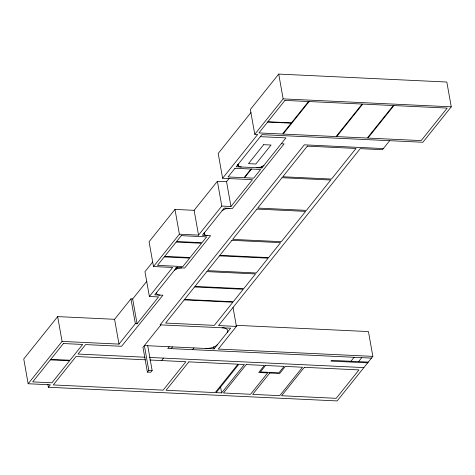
<?xml version="1.0" encoding="UTF-8"?>
<svg xmlns="http://www.w3.org/2000/svg" width="475" height="475" viewBox="0 0 475 475"><rect width="100%" height="100%" fill="white"/><g stroke="black" fill="none" stroke-linecap="round" stroke-linejoin="round"><path stroke-width="0.71" d="M156.827 292.19C155.414 294.144 158.502 295.248 160.027 295.094M204.517 232.649C203.098 234.602 206.186 235.707 207.712 235.553M227.252 332.447C229.532 329.306 224.562 327.536 222.104 327.78M238.337 164.095C236.871 165.965 239.839 167.147 241.353 166.992M146.828 281.259L132.65 298.959L130.94 298.876L114.582 319.301L57.659 316.611L23.75 358.946L28.167 383.747L50.344 384.798L48.373 387.256L337.179 400.924L372.857 356.375L368.44 331.574L236.039 325.31M28.167 383.747L62.077 341.412L57.659 316.611M260.312 136.663L285.944 137.875L261.85 167.96L236.217 166.749L261.933 134.639L422.887 142.251L451.25 106.833L446.832 82.032L278.724 74.076L250.355 109.499L254.772 134.3L257.711 134.437L222.615 178.262L252.468 179.675L230.975 206.506L221.801 206.073L198.538 235.119L179.39 234.211L153.496 266.54L172.645 267.449L149.387 296.489L158.561 296.923L137.067 323.76L135.357 323.677L118.999 344.102L62.077 341.412M250.984 112.522L218.197 153.461L222.615 178.262M229.3 178.279L226.557 181.705L217.384 181.272L194.121 210.318L174.972 209.41L149.079 241.739L153.496 266.54M254.772 134.3L283.142 98.883L278.724 74.076M152.718 262.004L144.964 271.688L149.387 296.489M160.93 324.888L142.975 347.302L147.393 372.103L150.759 372.263L152.148 370.53L147.731 345.723M147.393 372.103L148.782 370.369L144.364 345.568L214.106 348.864L230.666 328.189L160.134 324.853L304.309 144.833L383.343 148.574M169.142 346.738L167.752 348.478L371.468 358.114M161.559 360.567L163.531 358.103M171.119 348.632L172.508 346.898M192.529 349.647L193.919 347.908M233.029 307.45L236.408 326.414L218.268 349.06L372.857 356.375M389.666 140.683L382.446 149.696L360.24 148.645L218.542 325.571L236.408 326.414M221.635 392.896L244.393 364.485L238.883 364.224L216.131 392.641L221.635 392.896L220.596 387.066M350.906 361.267L354.095 357.289M358.554 361.629L361.736 357.651M263.969 165.312L260.995 167.105L256.767 167.723M222.062 210.74L225.18 208.923L229.508 208.341M174.378 270.281L177.49 268.464L181.824 267.882M217.52 344.607C214.433 347.682 209.754 348.543 205.544 348.46M283.142 98.883L451.25 106.833M281.242 143.741L284.115 143.877L232.382 208.477L224.188 208.086L202.392 235.303L210.591 235.689L184.698 268.019L176.498 267.627L154.708 294.844L162.901 295.23L121.564 346.293L85.595 344.589L78.007 354.059L145.101 357.236M368.279 362.093L331.514 360.353L330.909 361.107L367.674 362.847M149.524 357.443L363.88 367.585M145.338 359.801L76.036 356.523L53.283 384.934L163.151 390.135L185.909 361.718L149.762 360.008M148.782 370.369L152.148 370.53M261.588 166.499L261.85 167.96M238.082 164.582L238.343 166.042M237.85 164.303L238.106 165.763M226.557 181.705L230.975 206.506M217.384 181.272L221.801 206.073M204.084 232.875L204.345 234.335M194.121 210.318L198.538 235.119M213.714 346.679L214.106 348.864M174.972 209.41L179.39 234.211M177.228 267.003L177.49 268.464M176.563 267.241L176.819 268.702M175.94 267.514L176.201 268.975M132.65 298.959L137.067 323.76M130.94 298.876L135.357 323.677M114.582 319.301L118.999 344.102M47.85 384.34L48.373 387.256M50.32 359.89L32.698 381.894L51.935 382.808L69.558 360.804L50.32 359.89M63.418 343.538L50.777 359.326L70.015 360.234L82.656 344.452L63.418 343.538M267.621 122.063L258.923 132.923L282.477 134.039L291.175 123.179L267.621 122.063M284.964 100.409L267.876 121.748L291.424 122.865L308.518 101.519L284.964 100.409M235 168.263L228.047 176.943L244.079 177.703L251.032 169.023L235 168.263M164.261 256.91L157.486 265.371L182.869 266.57L189.65 258.109L164.261 256.91M176.142 242.072L164.718 256.34L190.101 257.539L201.531 243.271L176.142 242.072M181.278 235.659L176.599 241.502L201.988 242.701L206.667 236.865L181.278 235.659M263.661 144.685L248.473 163.649L255.853 163.994L271.041 145.035L263.661 144.685M251.459 169.041L244.506 177.721L253.68 178.161L260.632 169.474L251.459 169.041M309.13 101.549L283.088 134.069L336.068 136.574L362.11 104.055L309.13 101.549M184.169 299.909L165.627 323.065L214.32 325.369L232.869 302.213L184.169 299.909M194.53 286.971L184.543 299.446L233.237 301.75L243.23 289.275L194.53 286.971M206.833 271.617L194.982 286.407L243.681 288.711L255.526 273.921L206.833 271.617M219.45 255.859L207.593 270.667L256.286 272.971L268.143 258.163L219.45 255.859M231.889 240.332L219.901 255.295L268.601 257.598L280.582 242.636L231.889 240.332M256.922 209.077L232.649 239.382L281.342 241.686L305.615 211.381L256.922 209.077M282.037 177.715L257.723 208.068L306.423 210.372L330.731 180.019L282.037 177.715M307.319 146.146L282.797 176.765L331.491 179.069L356.018 148.449L307.319 146.146M362.722 104.084L336.68 136.604L367.264 138.047L393.306 105.533L362.722 104.084M393.918 105.563L367.876 138.077L421.159 140.6L447.207 108.08L393.918 105.563M188.842 361.861L166.09 390.272L215.211 392.593L237.969 364.183L188.842 361.861M246.228 364.574L223.47 392.985L250.568 394.268L267.668 372.917L258.762 372.495L264.421 365.435L246.228 364.574M265.549 365.489L260.377 371.949L278.92 372.822L284.092 366.362L265.549 365.489M269.752 373.017L252.652 394.369L279.751 395.651L302.51 367.234L285.332 366.421L279.674 373.487L269.752 373.017M304.344 367.323L281.586 395.734L336.217 398.317L358.969 369.906L304.344 367.323"/></g></svg>
